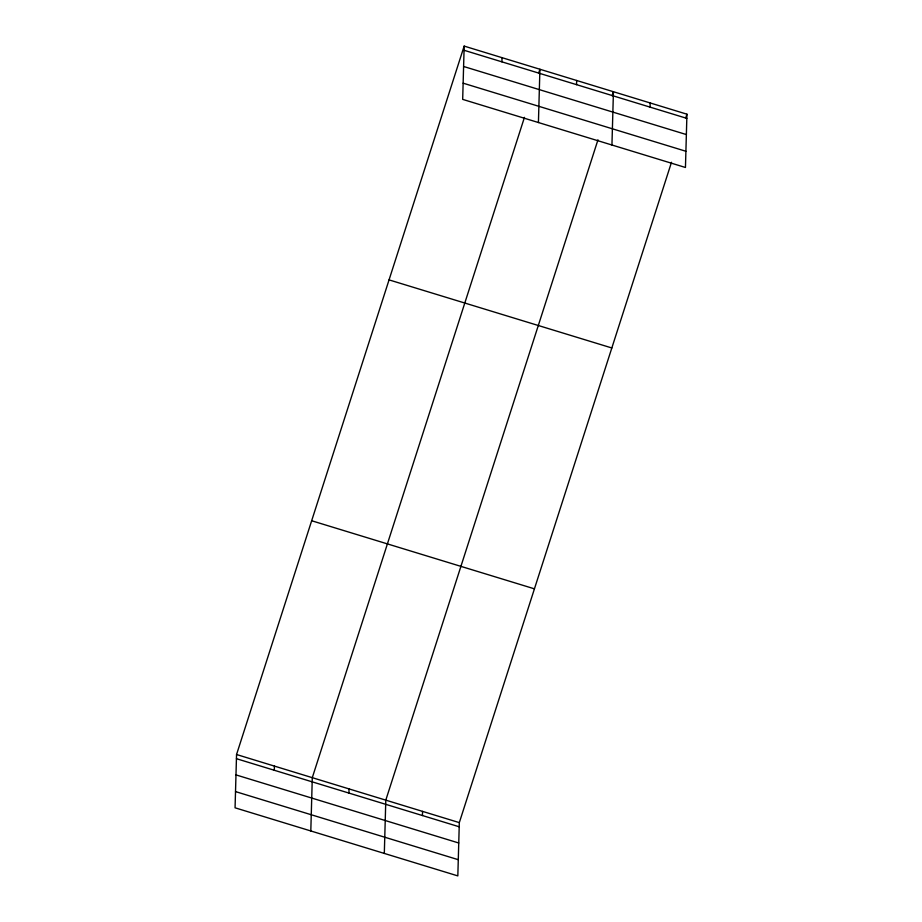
<?xml version="1.0" encoding="UTF-8"?>
<svg xmlns="http://www.w3.org/2000/svg" width="922" height="922" viewBox="0 0 922 922"><rect width="100%" height="100%" fill="white"/><g stroke="black" fill="none" stroke-linecap="round" stroke-linejoin="round"><path stroke-width="1.38" d="M464.169 46.1L462.683 99.38L685.449 167.481L686.936 114.19L464.169 46.1L236.551 754.519L235.064 807.81L457.831 875.9L459.317 822.62L671.493 162.284M274.307 770.262L274.422 766.101M310.806 830.964L312.293 777.672L524.457 117.348M348.931 793.081L349.046 788.909M384.313 853.426L385.799 800.146L597.975 139.81M422.437 815.544L422.553 811.383M501.925 61.843L502.041 57.671M538.425 122.534L539.912 69.254L538.621 73.264M576.55 84.651L576.665 80.491M611.943 145.008L613.43 91.716L612.139 95.727M650.068 107.125L650.183 102.953M685.657 118.2L686.936 114.19M464.054 50.272L686.821 118.362M463.605 66.476L686.371 134.566M463.144 83.176L685.899 151.266M389.061 279.885L611.828 347.974M311.671 520.746L534.426 588.835M236.551 754.519L459.317 822.62M236.435 758.691L459.202 826.78M235.974 774.895L458.741 842.996M235.513 791.595L458.28 859.696"/></g></svg>
